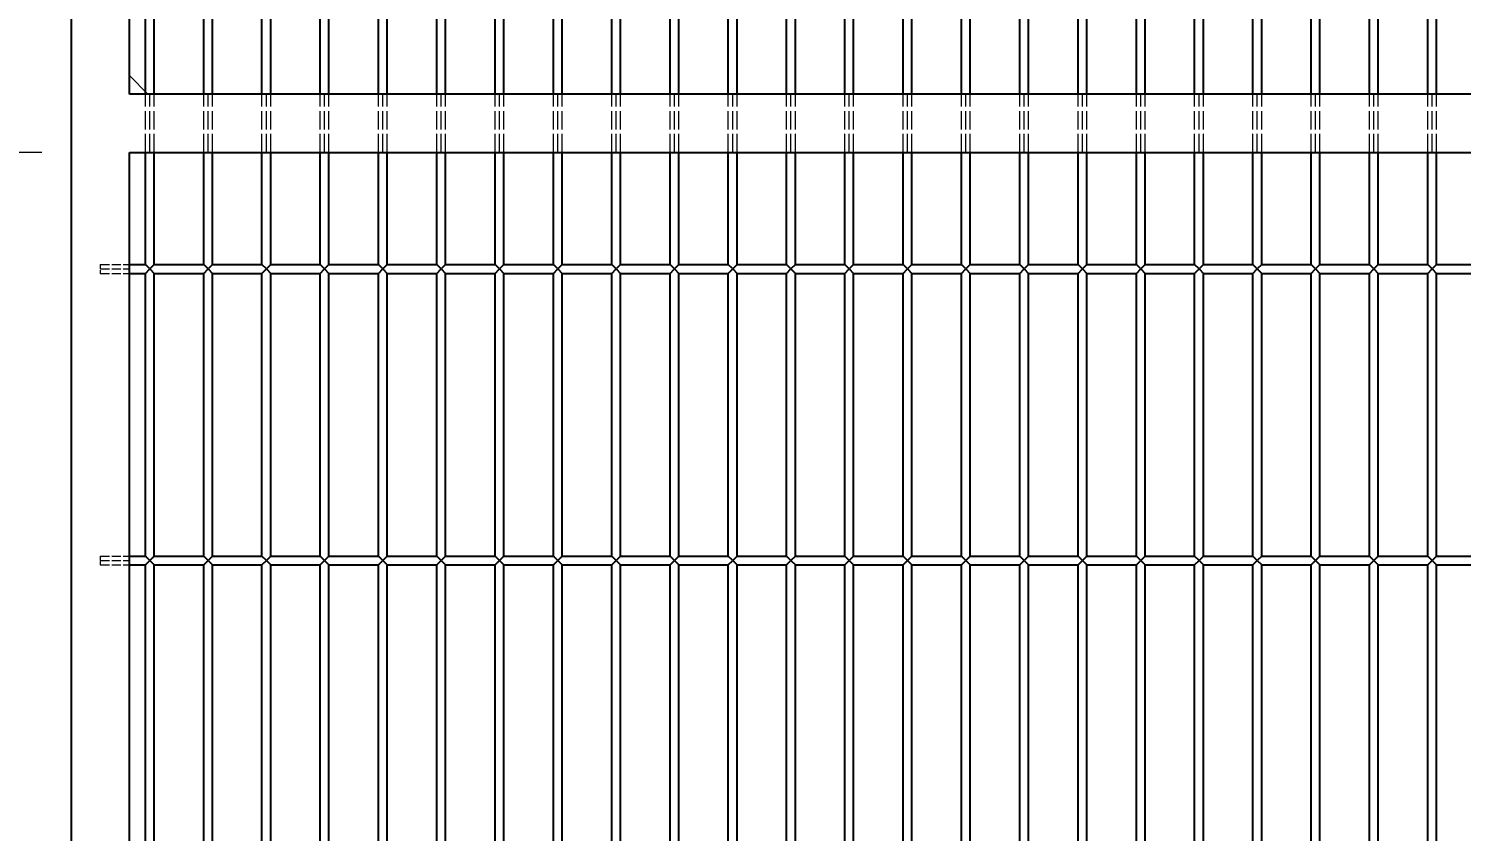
# Model space of a CAD drawing. Header units: millimetres. Extents: x 120 to 9117, y 110 to 4090.
# Drawn here: x 1880.7 to 2372.3, y 2274.1 to 2549.4 of the extents above; entities that cross this region are included whole.
import ezdxf

# ---------------------------------------------------------------- set-up
doc = ezdxf.new("R2010")
doc.units = ezdxf.units.MM
doc.header["$LTSCALE"] = 20
doc.linetypes.add('DASHED', pattern=[0.2067, 0.1654, -0.0413])
doc.layers.add('可见 (ISO)', color=7, linetype='Continuous', lineweight=25)
for name, color, linetype, lineweight, true_color in [('尺寸 (ISO)', 7, 'Continuous', 18, 0x008000), ('符号 (ISO)', 7, 'Continuous', 18, 0x008000), ('隐藏 (ISO)', 5, 'DASHED', 18, 0x0000ff)]:
    doc.layers.add(name, color=color, linetype=linetype, lineweight=lineweight, true_color=true_color)
doc.styles.add('最新国标', font='simfang.ttf')
doc.dimstyles.new('默认 (GB)', dxfattribs={"dimscale": 20, "dimtxt": 2.8, "dimasz": 2.5, "dimexe": 2, "dimexo": 1.5, "dimgap": 0.5, "dimtad": 1, "dimtoh": 1, "dimdsep": 46, "dimtxsty": '最新国标', "dimcen": 0.09, "dimdle": 10, "dimclrd": 256, "dimclre": 256, "dimclrt": 256, "dimaunit": 1, "dimadec": 3, "dimazin": 2, "dimtfac": 0.535714, "dimtdec": 3, "dimtmove": 0, "dimatfit": 3, "dimfxl": 0, "dimtolj": 1, "dimlwd": -1, "dimlwe": -1, "dimarcsym": 0})

# ---------------------------------------------------------------- blocks, each defined once
blk = doc.blocks.new('*D6')
at = {"layer": 'Defpoints', "color": 0, "transparency": 16777216}
for p in [(1895.28, 3037.01), (1555.19, 1997.01), (1895.28, 1997.01)]:
    blk.add_point(p, dxfattribs=at)
at = {"layer": '尺寸 (ISO)', "color": 116, "true_color": 0x00803f, "transparency": 16777216}
for p, q in [((1865.28, 3037.01), (1515.19, 3037.01)), ((1555.19, 2987.01), (1555.19, 2047.01)), ((1865.28, 1997.01), (1515.19, 1997.01))]:
    blk.add_line(p, q, dxfattribs=at)
for points in [[(1546.85, 2987.01), (1563.52, 2987.01), (1555.19, 3037.01)], [(1546.85, 2047.01), (1563.52, 2047.01), (1555.19, 1997.01)]]:
    blk.add_solid(points, dxfattribs=at)
at = {"layer": '尺寸 (ISO)', "transparency": 16777216, "insert": (1516.87, 2517.01), "char_height": 56, "attachment_point": 5, "rotation": 90, "style": '最新国标'}
blk.add_mtext('\\A1;1040', dxfattribs=at)
blk = doc.blocks.new('*D10')
at = {"layer": 'Defpoints', "color": 0, "transparency": 16777216}
for p in [(1715.28, 2507.01), (1915.28, 2507.01), (1895.28, 1997.01)]:
    blk.add_point(p, dxfattribs=at)
at = {"layer": '尺寸 (ISO)', "color": 116, "true_color": 0x00803f, "transparency": 16777216}
for p, q in [((1885.28, 2507.01), (1675.28, 2507.01)), ((1715.28, 2047.01), (1715.28, 2457.01)), ((1865.28, 1997.01), (1675.28, 1997.01))]:
    blk.add_line(p, q, dxfattribs=at)
for points in [[(1706.95, 2457.01), (1723.61, 2457.01), (1715.28, 2507.01)], [(1706.95, 2047.01), (1723.61, 2047.01), (1715.28, 1997.01)]]:
    blk.add_solid(points, dxfattribs=at)
at = {"layer": '尺寸 (ISO)', "transparency": 16777216, "insert": (1676.96, 2252.01), "char_height": 56, "attachment_point": 5, "rotation": 90, "style": '最新国标'}
blk.add_mtext('\\A1;510', dxfattribs=at)
blk = doc.blocks.new('末端处理方式4')
at = {"layer": '符号 (ISO)'}
for p, q in [((96.082, 126.351), (95.764, 126.668)), ((95.764, 126.668), (95.764, 126.351)), ((95.764, 126.351), (96.082, 126.351))]:
    blk.add_line(p, q, dxfattribs=at)
at = {"layer": '符号 (ISO)', "flags": 128}
blk.add_lwpolyline([(95.764, 126.668), (95.764, 126.351), (96.082, 126.351), (95.764, 126.668)], dxfattribs=at)
at = {"layer": '符号 (ISO)'}
blk.add_solid([(95.764, 126.668), (95.764, 126.351), (96.082, 126.351), (95.764, 126.668)], dxfattribs=at)

msp = doc.modelspace()

# ---------------------------------------------------------------- linework, layer by layer
at = {"layer": '可见 (ISO)'}
for p, q in [((1895.28, 3037.011), (1895.28, 1997.011)), ((1915.28, 2527.011), (1915.28, 3017.011)), ((1920.78, 2527.011), (1920.78, 2565.511)), ((1923.78, 2527.011), (1923.78, 2565.511)), ((1940.78, 2527.011), (1940.78, 2565.511)), ((1943.78, 2527.011), (1943.78, 2565.511)), ((1960.78, 2527.011), (1960.78, 2565.511)), ((1963.78, 2527.011), (1963.78, 2565.511)), ((1980.78, 2527.011), (1980.78, 2565.511)), ((1983.78, 2527.011), (1983.78, 2565.511)), ((2000.78, 2527.011), (2000.78, 2565.511)), ((2003.78, 2527.011), (2003.78, 2565.511)), ((2020.78, 2527.011), (2020.78, 2565.511)), ((2023.78, 2527.011), (2023.78, 2565.511)), ((2040.78, 2527.011), (2040.78, 2565.511)), ((2043.78, 2527.011), (2043.78, 2565.511)), ((2060.78, 2527.011), (2060.78, 2565.511)), ((2063.78, 2527.011), (2063.78, 2565.511)), ((2080.78, 2527.011), (2080.78, 2565.511)), ((2083.78, 2527.011), (2083.78, 2565.511)), ((2100.78, 2527.011), (2100.78, 2565.511)), ((2103.78, 2527.011), (2103.78, 2565.511)), ((2120.78, 2527.011), (2120.78, 2565.511)), ((2123.78, 2527.011), (2123.78, 2565.511)), ((2140.78, 2527.011), (2140.78, 2565.511)), ((2143.78, 2527.011), (2143.78, 2565.511)), ((2160.78, 2527.011), (2160.78, 2565.511)), ((2163.78, 2527.011), (2163.78, 2565.511)), ((2180.78, 2527.011), (2180.78, 2565.511)), ((2183.78, 2527.011), (2183.78, 2565.511)), ((2200.78, 2527.011), (2200.78, 2565.511)), ((2203.78, 2527.011), (2203.78, 2565.511)), ((2220.78, 2527.011), (2220.78, 2565.511)), ((2223.78, 2527.011), (2223.78, 2565.511)), ((2240.78, 2527.011), (2240.78, 2565.511)), ((2243.78, 2527.011), (2243.78, 2565.511)), ((2260.78, 2527.011), (2260.78, 2565.511)), ((2263.78, 2527.011), (2263.78, 2565.511)), ((2280.78, 2527.011), (2280.78, 2565.511)), ((2283.78, 2527.011), (2283.78, 2565.511)), ((2300.78, 2527.011), (2300.78, 2565.511)), ((2303.78, 2527.011), (2303.78, 2565.511)), ((2320.78, 2527.011), (2320.78, 2565.511)), ((2323.78, 2527.011), (2323.78, 2565.511)), ((2340.78, 2527.011), (2340.78, 2565.511)), ((2343.78, 2527.011), (2343.78, 2565.511)), ((2360.78, 2527.011), (2360.78, 2565.511)), ((2363.78, 2527.011), (2363.78, 2565.511)), ((2925.28, 2527.011), (1915.28, 2527.011)), ((1915.28, 2017.011), (1915.28, 2507.011)), ((1915.28, 2507.011), (2925.28, 2507.011)), ((1920.78, 2468.511), (1920.78, 2507.011)), ((1923.78, 2468.511), (1923.78, 2507.011)), ((1940.78, 2468.511), (1940.78, 2507.011)), ((1943.78, 2468.511), (1943.78, 2507.011)), ((1960.78, 2468.511), (1960.78, 2507.011)), ((1963.78, 2468.511), (1963.78, 2507.011)), ((1980.78, 2468.511), (1980.78, 2507.011)), ((1983.78, 2468.511), (1983.78, 2507.011)), ((2000.78, 2468.511), (2000.78, 2507.011)), ((2003.78, 2468.511), (2003.78, 2507.011)), ((2020.78, 2468.511), (2020.78, 2507.011)), ((2023.78, 2468.511), (2023.78, 2507.011)), ((2040.78, 2468.511), (2040.78, 2507.011)), ((2043.78, 2468.511), (2043.78, 2507.011)), ((2060.78, 2468.511), (2060.78, 2507.011)), ((2063.78, 2468.511), (2063.78, 2507.011)), ((2080.78, 2468.511), (2080.78, 2507.011)), ((2083.78, 2468.511), (2083.78, 2507.011)), ((2100.78, 2468.511), (2100.78, 2507.011)), ((2103.78, 2468.511), (2103.78, 2507.011)), ((2120.78, 2468.511), (2120.78, 2507.011)), ((2123.78, 2468.511), (2123.78, 2507.011)), ((2140.78, 2468.511), (2140.78, 2507.011)), ((2143.78, 2468.511), (2143.78, 2507.011)), ((2160.78, 2468.511), (2160.78, 2507.011)), ((2163.78, 2468.511), (2163.78, 2507.011)), ((2180.78, 2468.511), (2180.78, 2507.011)), ((2183.78, 2468.511), (2183.78, 2507.011)), ((2200.78, 2468.511), (2200.78, 2507.011)), ((2203.78, 2468.511), (2203.78, 2507.011)), ((2220.78, 2468.511), (2220.78, 2507.011)), ((2223.78, 2468.511), (2223.78, 2507.011)), ((2240.78, 2468.511), (2240.78, 2507.011)), ((2243.78, 2468.511), (2243.78, 2507.011)), ((2260.78, 2468.511), (2260.78, 2507.011)), ((2263.78, 2468.511), (2263.78, 2507.011)), ((2280.78, 2468.511), (2280.78, 2507.011)), ((2283.78, 2468.511), (2283.78, 2507.011)), ((2300.78, 2468.511), (2300.78, 2507.011)), ((2303.78, 2468.511), (2303.78, 2507.011)), ((2320.78, 2468.511), (2320.78, 2507.011)), ((2323.78, 2468.511), (2323.78, 2507.011)), ((2340.78, 2468.511), (2340.78, 2507.011)), ((2343.78, 2468.511), (2343.78, 2507.011)), ((2360.78, 2468.511), (2360.78, 2507.011)), ((2363.78, 2468.511), (2363.78, 2507.011)), ((1915.28, 2468.511), (1920.78, 2468.511)), ((1922.28, 2467.011), (1920.78, 2468.511)), ((1923.78, 2468.511), (1922.28, 2467.011)), ((1923.78, 2468.511), (1940.78, 2468.511)), ((1942.28, 2467.011), (1940.78, 2468.511)), ((1943.78, 2468.511), (1942.28, 2467.011)), ((1943.78, 2468.511), (1960.78, 2468.511)), ((1962.28, 2467.011), (1960.78, 2468.511)), ((1963.78, 2468.511), (1962.28, 2467.011)), ((1963.78, 2468.511), (1980.78, 2468.511)), ((1982.28, 2467.011), (1980.78, 2468.511)), ((1983.78, 2468.511), (1982.28, 2467.011)), ((1983.78, 2468.511), (2000.78, 2468.511)), ((2002.28, 2467.011), (2000.78, 2468.511)), ((2003.78, 2468.511), (2002.28, 2467.011)), ((2003.78, 2468.511), (2020.78, 2468.511)), ((2022.28, 2467.011), (2020.78, 2468.511)), ((2023.78, 2468.511), (2022.28, 2467.011)), ((2023.78, 2468.511), (2040.78, 2468.511)), ((2042.28, 2467.011), (2040.78, 2468.511)), ((2043.78, 2468.511), (2042.28, 2467.011)), ((2043.78, 2468.511), (2060.78, 2468.511)), ((2062.28, 2467.011), (2060.78, 2468.511)), ((2063.78, 2468.511), (2062.28, 2467.011)), ((2063.78, 2468.511), (2080.78, 2468.511)), ((2082.28, 2467.011), (2080.78, 2468.511)), ((2083.78, 2468.511), (2082.28, 2467.011)), ((2083.78, 2468.511), (2100.78, 2468.511)), ((2102.28, 2467.011), (2100.78, 2468.511)), ((2103.78, 2468.511), (2102.28, 2467.011)), ((2103.78, 2468.511), (2120.78, 2468.511)), ((2122.28, 2467.011), (2120.78, 2468.511)), ((2123.78, 2468.511), (2122.28, 2467.011)), ((2123.78, 2468.511), (2140.78, 2468.511)), ((2142.28, 2467.011), (2140.78, 2468.511)), ((2143.78, 2468.511), (2142.28, 2467.011)), ((2143.78, 2468.511), (2160.78, 2468.511)), ((2162.28, 2467.011), (2160.78, 2468.511)), ((2163.78, 2468.511), (2162.28, 2467.011)), ((2163.78, 2468.511), (2180.78, 2468.511)), ((2182.28, 2467.011), (2180.78, 2468.511)), ((2183.78, 2468.511), (2182.28, 2467.011)), ((2183.78, 2468.511), (2200.78, 2468.511)), ((2202.28, 2467.011), (2200.78, 2468.511)), ((2203.78, 2468.511), (2202.28, 2467.011)), ((2203.78, 2468.511), (2220.78, 2468.511)), ((2222.28, 2467.011), (2220.78, 2468.511)), ((2223.78, 2468.511), (2222.28, 2467.011)), ((2223.78, 2468.511), (2240.78, 2468.511)), ((2242.28, 2467.011), (2240.78, 2468.511)), ((2243.78, 2468.511), (2242.28, 2467.011)), ((2243.78, 2468.511), (2260.78, 2468.511)), ((2262.28, 2467.011), (2260.78, 2468.511)), ((2263.78, 2468.511), (2262.28, 2467.011)), ((2263.78, 2468.511), (2280.78, 2468.511)), ((2282.28, 2467.011), (2280.78, 2468.511)), ((2283.78, 2468.511), (2282.28, 2467.011)), ((2283.78, 2468.511), (2300.78, 2468.511)), ((2302.28, 2467.011), (2300.78, 2468.511)), ((2303.78, 2468.511), (2302.28, 2467.011)), ((2303.78, 2468.511), (2320.78, 2468.511)), ((2322.28, 2467.011), (2320.78, 2468.511)), ((2323.78, 2468.511), (2322.28, 2467.011)), ((2323.78, 2468.511), (2340.78, 2468.511)), ((2342.28, 2467.011), (2340.78, 2468.511)), ((2343.78, 2468.511), (2342.28, 2467.011)), ((2343.78, 2468.511), (2360.78, 2468.511)), ((2362.28, 2467.011), (2360.78, 2468.511)), ((2363.78, 2468.511), (2362.28, 2467.011)), ((2363.78, 2468.511), (2380.78, 2468.511)), ((1915.28, 2465.511), (1920.78, 2465.511)), ((1920.78, 2465.511), (1922.28, 2467.011)), ((1920.78, 2368.511), (1920.78, 2465.511)), ((1922.28, 2467.011), (1923.78, 2465.511)), ((1923.78, 2465.511), (1940.78, 2465.511)), ((1923.78, 2368.511), (1923.78, 2465.511)), ((1940.78, 2465.511), (1942.28, 2467.011)), ((1940.78, 2368.511), (1940.78, 2465.511)), ((1942.28, 2467.011), (1943.78, 2465.511)), ((1943.78, 2465.511), (1960.78, 2465.511)), ((1943.78, 2368.511), (1943.78, 2465.511)), ((1960.78, 2465.511), (1962.28, 2467.011)), ((1960.78, 2368.511), (1960.78, 2465.511)), ((1962.28, 2467.011), (1963.78, 2465.511)), ((1963.78, 2465.511), (1980.78, 2465.511)), ((1963.78, 2368.511), (1963.78, 2465.511)), ((1980.78, 2465.511), (1982.28, 2467.011)), ((1980.78, 2368.511), (1980.78, 2465.511)), ((1982.28, 2467.011), (1983.78, 2465.511)), ((1983.78, 2465.511), (2000.78, 2465.511)), ((1983.78, 2368.511), (1983.78, 2465.511)), ((2000.78, 2465.511), (2002.28, 2467.011)), ((2000.78, 2368.511), (2000.78, 2465.511)), ((2002.28, 2467.011), (2003.78, 2465.511)), ((2003.78, 2465.511), (2020.78, 2465.511)), ((2003.78, 2368.511), (2003.78, 2465.511)), ((2020.78, 2465.511), (2022.28, 2467.011)), ((2020.78, 2368.511), (2020.78, 2465.511)), ((2022.28, 2467.011), (2023.78, 2465.511)), ((2023.78, 2465.511), (2040.78, 2465.511)), ((2023.78, 2368.511), (2023.78, 2465.511)), ((2040.78, 2465.511), (2042.28, 2467.011)), ((2040.78, 2368.511), (2040.78, 2465.511)), ((2042.28, 2467.011), (2043.78, 2465.511)), ((2043.78, 2465.511), (2060.78, 2465.511)), ((2043.78, 2368.511), (2043.78, 2465.511)), ((2060.78, 2465.511), (2062.28, 2467.011)), ((2060.78, 2368.511), (2060.78, 2465.511)), ((2062.28, 2467.011), (2063.78, 2465.511)), ((2063.78, 2465.511), (2080.78, 2465.511)), ((2063.78, 2368.511), (2063.78, 2465.511)), ((2080.78, 2465.511), (2082.28, 2467.011)), ((2080.78, 2368.511), (2080.78, 2465.511)), ((2082.28, 2467.011), (2083.78, 2465.511)), ((2083.78, 2465.511), (2100.78, 2465.511)), ((2083.78, 2368.511), (2083.78, 2465.511)), ((2100.78, 2465.511), (2102.28, 2467.011)), ((2100.78, 2368.511), (2100.78, 2465.511)), ((2102.28, 2467.011), (2103.78, 2465.511)), ((2103.78, 2465.511), (2120.78, 2465.511)), ((2103.78, 2368.511), (2103.78, 2465.511)), ((2120.78, 2465.511), (2122.28, 2467.011)), ((2120.78, 2368.511), (2120.78, 2465.511)), ((2122.28, 2467.011), (2123.78, 2465.511)), ((2123.78, 2465.511), (2140.78, 2465.511)), ((2123.78, 2368.511), (2123.78, 2465.511)), ((2140.78, 2465.511), (2142.28, 2467.011)), ((2140.78, 2368.511), (2140.78, 2465.511)), ((2142.28, 2467.011), (2143.78, 2465.511)), ((2143.78, 2465.511), (2160.78, 2465.511)), ((2143.78, 2368.511), (2143.78, 2465.511)), ((2160.78, 2465.511), (2162.28, 2467.011)), ((2160.78, 2368.511), (2160.78, 2465.511)), ((2162.28, 2467.011), (2163.78, 2465.511)), ((2163.78, 2465.511), (2180.78, 2465.511)), ((2163.78, 2368.511), (2163.78, 2465.511)), ((2180.78, 2465.511), (2182.28, 2467.011)), ((2180.78, 2368.511), (2180.78, 2465.511)), ((2182.28, 2467.011), (2183.78, 2465.511)), ((2183.78, 2465.511), (2200.78, 2465.511)), ((2183.78, 2368.511), (2183.78, 2465.511)), ((2200.78, 2465.511), (2202.28, 2467.011)), ((2200.78, 2368.511), (2200.78, 2465.511)), ((2202.28, 2467.011), (2203.78, 2465.511)), ((2203.78, 2465.511), (2220.78, 2465.511)), ((2203.78, 2368.511), (2203.78, 2465.511)), ((2220.78, 2465.511), (2222.28, 2467.011)), ((2220.78, 2368.511), (2220.78, 2465.511)), ((2222.28, 2467.011), (2223.78, 2465.511)), ((2223.78, 2465.511), (2240.78, 2465.511)), ((2223.78, 2368.511), (2223.78, 2465.511)), ((2240.78, 2465.511), (2242.28, 2467.011)), ((2240.78, 2368.511), (2240.78, 2465.511)), ((2242.28, 2467.011), (2243.78, 2465.511)), ((2243.78, 2465.511), (2260.78, 2465.511)), ((2243.78, 2368.511), (2243.78, 2465.511)), ((2260.78, 2465.511), (2262.28, 2467.011)), ((2260.78, 2368.511), (2260.78, 2465.511)), ((2262.28, 2467.011), (2263.78, 2465.511)), ((2263.78, 2465.511), (2280.78, 2465.511)), ((2263.78, 2368.511), (2263.78, 2465.511)), ((2280.78, 2465.511), (2282.28, 2467.011)), ((2280.78, 2368.511), (2280.78, 2465.511)), ((2282.28, 2467.011), (2283.78, 2465.511)), ((2283.78, 2465.511), (2300.78, 2465.511)), ((2283.78, 2368.511), (2283.78, 2465.511)), ((2300.78, 2465.511), (2302.28, 2467.011)), ((2300.78, 2368.511), (2300.78, 2465.511)), ((2302.28, 2467.011), (2303.78, 2465.511)), ((2303.78, 2465.511), (2320.78, 2465.511)), ((2303.78, 2368.511), (2303.78, 2465.511)), ((2320.78, 2465.511), (2322.28, 2467.011)), ((2320.78, 2368.511), (2320.78, 2465.511)), ((2322.28, 2467.011), (2323.78, 2465.511)), ((2323.78, 2465.511), (2340.78, 2465.511)), ((2323.78, 2368.511), (2323.78, 2465.511)), ((2340.78, 2465.511), (2342.28, 2467.011)), ((2340.78, 2368.511), (2340.78, 2465.511)), ((2342.28, 2467.011), (2343.78, 2465.511)), ((2343.78, 2465.511), (2360.78, 2465.511)), ((2343.78, 2368.511), (2343.78, 2465.511)), ((2360.78, 2465.511), (2362.28, 2467.011)), ((2360.78, 2368.511), (2360.78, 2465.511)), ((2362.28, 2467.011), (2363.78, 2465.511)), ((2363.78, 2465.511), (2380.78, 2465.511)), ((2363.78, 2368.511), (2363.78, 2465.511)), ((1915.28, 2368.511), (1920.78, 2368.511)), ((1915.28, 2365.511), (1920.78, 2365.511)), ((1922.28, 2367.011), (1920.78, 2368.511)), ((1920.78, 2365.511), (1922.28, 2367.011)), ((1920.78, 2268.511), (1920.78, 2365.511)), ((1923.78, 2368.511), (1922.28, 2367.011)), ((1922.28, 2367.011), (1923.78, 2365.511)), ((1923.78, 2368.511), (1940.78, 2368.511)), ((1923.78, 2365.511), (1940.78, 2365.511)), ((1923.78, 2268.511), (1923.78, 2365.511)), ((1942.28, 2367.011), (1940.78, 2368.511)), ((1940.78, 2365.511), (1942.28, 2367.011)), ((1940.78, 2268.511), (1940.78, 2365.511)), ((1943.78, 2368.511), (1942.28, 2367.011)), ((1942.28, 2367.011), (1943.78, 2365.511)), ((1943.78, 2368.511), (1960.78, 2368.511)), ((1943.78, 2365.511), (1960.78, 2365.511)), ((1943.78, 2268.511), (1943.78, 2365.511)), ((1962.28, 2367.011), (1960.78, 2368.511)), ((1960.78, 2365.511), (1962.28, 2367.011)), ((1960.78, 2268.511), (1960.78, 2365.511)), ((1963.78, 2368.511), (1962.28, 2367.011)), ((1962.28, 2367.011), (1963.78, 2365.511)), ((1963.78, 2368.511), (1980.78, 2368.511)), ((1963.78, 2365.511), (1980.78, 2365.511)), ((1963.78, 2268.511), (1963.78, 2365.511)), ((1982.28, 2367.011), (1980.78, 2368.511)), ((1980.78, 2365.511), (1982.28, 2367.011)), ((1980.78, 2268.511), (1980.78, 2365.511)), ((1983.78, 2368.511), (1982.28, 2367.011)), ((1982.28, 2367.011), (1983.78, 2365.511)), ((1983.78, 2368.511), (2000.78, 2368.511)), ((1983.78, 2365.511), (2000.78, 2365.511)), ((1983.78, 2268.511), (1983.78, 2365.511)), ((2002.28, 2367.011), (2000.78, 2368.511)), ((2000.78, 2365.511), (2002.28, 2367.011)), ((2000.78, 2268.511), (2000.78, 2365.511)), ((2003.78, 2368.511), (2002.28, 2367.011)), ((2002.28, 2367.011), (2003.78, 2365.511)), ((2003.78, 2368.511), (2020.78, 2368.511)), ((2003.78, 2365.511), (2020.78, 2365.511)), ((2003.78, 2268.511), (2003.78, 2365.511)), ((2022.28, 2367.011), (2020.78, 2368.511)), ((2020.78, 2365.511), (2022.28, 2367.011)), ((2020.78, 2268.511), (2020.78, 2365.511)), ((2023.78, 2368.511), (2022.28, 2367.011)), ((2022.28, 2367.011), (2023.78, 2365.511)), ((2023.78, 2368.511), (2040.78, 2368.511)), ((2023.78, 2365.511), (2040.78, 2365.511)), ((2023.78, 2268.511), (2023.78, 2365.511)), ((2042.28, 2367.011), (2040.78, 2368.511)), ((2040.78, 2365.511), (2042.28, 2367.011)), ((2040.78, 2268.511), (2040.78, 2365.511)), ((2043.78, 2368.511), (2042.28, 2367.011)), ((2042.28, 2367.011), (2043.78, 2365.511)), ((2043.78, 2368.511), (2060.78, 2368.511)), ((2043.78, 2365.511), (2060.78, 2365.511)), ((2043.78, 2268.511), (2043.78, 2365.511)), ((2062.28, 2367.011), (2060.78, 2368.511)), ((2060.78, 2365.511), (2062.28, 2367.011)), ((2060.78, 2268.511), (2060.78, 2365.511)), ((2063.78, 2368.511), (2062.28, 2367.011)), ((2062.28, 2367.011), (2063.78, 2365.511)), ((2063.78, 2368.511), (2080.78, 2368.511)), ((2063.78, 2365.511), (2080.78, 2365.511)), ((2063.78, 2268.511), (2063.78, 2365.511)), ((2082.28, 2367.011), (2080.78, 2368.511)), ((2080.78, 2365.511), (2082.28, 2367.011)), ((2080.78, 2268.511), (2080.78, 2365.511)), ((2083.78, 2368.511), (2082.28, 2367.011)), ((2082.28, 2367.011), (2083.78, 2365.511)), ((2083.78, 2368.511), (2100.78, 2368.511)), ((2083.78, 2365.511), (2100.78, 2365.511)), ((2083.78, 2268.511), (2083.78, 2365.511)), ((2102.28, 2367.011), (2100.78, 2368.511)), ((2100.78, 2365.511), (2102.28, 2367.011)), ((2100.78, 2268.511), (2100.78, 2365.511)), ((2103.78, 2368.511), (2102.28, 2367.011)), ((2102.28, 2367.011), (2103.78, 2365.511)), ((2103.78, 2368.511), (2120.78, 2368.511)), ((2103.78, 2365.511), (2120.78, 2365.511)), ((2103.78, 2268.511), (2103.78, 2365.511)), ((2122.28, 2367.011), (2120.78, 2368.511)), ((2120.78, 2365.511), (2122.28, 2367.011)), ((2120.78, 2268.511), (2120.78, 2365.511)), ((2123.78, 2368.511), (2122.28, 2367.011)), ((2122.28, 2367.011), (2123.78, 2365.511)), ((2123.78, 2368.511), (2140.78, 2368.511)), ((2123.78, 2365.511), (2140.78, 2365.511)), ((2123.78, 2268.511), (2123.78, 2365.511)), ((2142.28, 2367.011), (2140.78, 2368.511)), ((2140.78, 2365.511), (2142.28, 2367.011)), ((2140.78, 2268.511), (2140.78, 2365.511)), ((2143.78, 2368.511), (2142.28, 2367.011)), ((2142.28, 2367.011), (2143.78, 2365.511)), ((2143.78, 2368.511), (2160.78, 2368.511)), ((2143.78, 2365.511), (2160.78, 2365.511)), ((2143.78, 2268.511), (2143.78, 2365.511)), ((2162.28, 2367.011), (2160.78, 2368.511)), ((2160.78, 2365.511), (2162.28, 2367.011)), ((2160.78, 2268.511), (2160.78, 2365.511)), ((2163.78, 2368.511), (2162.28, 2367.011)), ((2162.28, 2367.011), (2163.78, 2365.511)), ((2163.78, 2368.511), (2180.78, 2368.511)), ((2163.78, 2365.511), (2180.78, 2365.511)), ((2163.78, 2268.511), (2163.78, 2365.511)), ((2182.28, 2367.011), (2180.78, 2368.511)), ((2180.78, 2365.511), (2182.28, 2367.011)), ((2180.78, 2268.511), (2180.78, 2365.511)), ((2183.78, 2368.511), (2182.28, 2367.011)), ((2182.28, 2367.011), (2183.78, 2365.511)), ((2183.78, 2368.511), (2200.78, 2368.511)), ((2183.78, 2365.511), (2200.78, 2365.511)), ((2183.78, 2268.511), (2183.78, 2365.511)), ((2202.28, 2367.011), (2200.78, 2368.511)), ((2200.78, 2365.511), (2202.28, 2367.011)), ((2200.78, 2268.511), (2200.78, 2365.511)), ((2203.78, 2368.511), (2202.28, 2367.011)), ((2202.28, 2367.011), (2203.78, 2365.511)), ((2203.78, 2368.511), (2220.78, 2368.511)), ((2203.78, 2365.511), (2220.78, 2365.511)), ((2203.78, 2268.511), (2203.78, 2365.511)), ((2222.28, 2367.011), (2220.78, 2368.511)), ((2220.78, 2365.511), (2222.28, 2367.011)), ((2220.78, 2268.511), (2220.78, 2365.511)), ((2223.78, 2368.511), (2222.28, 2367.011)), ((2222.28, 2367.011), (2223.78, 2365.511)), ((2223.78, 2368.511), (2240.78, 2368.511)), ((2223.78, 2365.511), (2240.78, 2365.511)), ((2223.78, 2268.511), (2223.78, 2365.511)), ((2242.28, 2367.011), (2240.78, 2368.511)), ((2240.78, 2365.511), (2242.28, 2367.011)), ((2240.78, 2268.511), (2240.78, 2365.511)), ((2243.78, 2368.511), (2242.28, 2367.011)), ((2242.28, 2367.011), (2243.78, 2365.511)), ((2243.78, 2368.511), (2260.78, 2368.511)), ((2243.78, 2365.511), (2260.78, 2365.511)), ((2243.78, 2268.511), (2243.78, 2365.511)), ((2262.28, 2367.011), (2260.78, 2368.511)), ((2260.78, 2365.511), (2262.28, 2367.011)), ((2260.78, 2268.511), (2260.78, 2365.511)), ((2263.78, 2368.511), (2262.28, 2367.011)), ((2262.28, 2367.011), (2263.78, 2365.511)), ((2263.78, 2368.511), (2280.78, 2368.511)), ((2263.78, 2365.511), (2280.78, 2365.511)), ((2263.78, 2268.511), (2263.78, 2365.511)), ((2282.28, 2367.011), (2280.78, 2368.511)), ((2280.78, 2365.511), (2282.28, 2367.011)), ((2280.78, 2268.511), (2280.78, 2365.511)), ((2283.78, 2368.511), (2282.28, 2367.011)), ((2282.28, 2367.011), (2283.78, 2365.511)), ((2283.78, 2368.511), (2300.78, 2368.511)), ((2283.78, 2365.511), (2300.78, 2365.511)), ((2283.78, 2268.511), (2283.78, 2365.511)), ((2302.28, 2367.011), (2300.78, 2368.511)), ((2300.78, 2365.511), (2302.28, 2367.011)), ((2300.78, 2268.511), (2300.78, 2365.511)), ((2303.78, 2368.511), (2302.28, 2367.011)), ((2302.28, 2367.011), (2303.78, 2365.511)), ((2303.78, 2368.511), (2320.78, 2368.511)), ((2303.78, 2365.511), (2320.78, 2365.511)), ((2303.78, 2268.511), (2303.78, 2365.511)), ((2322.28, 2367.011), (2320.78, 2368.511)), ((2320.78, 2365.511), (2322.28, 2367.011)), ((2320.78, 2268.511), (2320.78, 2365.511)), ((2323.78, 2368.511), (2322.28, 2367.011)), ((2322.28, 2367.011), (2323.78, 2365.511)), ((2323.78, 2368.511), (2340.78, 2368.511)), ((2323.78, 2365.511), (2340.78, 2365.511)), ((2323.78, 2268.511), (2323.78, 2365.511)), ((2342.28, 2367.011), (2340.78, 2368.511)), ((2340.78, 2365.511), (2342.28, 2367.011)), ((2340.78, 2268.511), (2340.78, 2365.511)), ((2343.78, 2368.511), (2342.28, 2367.011)), ((2342.28, 2367.011), (2343.78, 2365.511)), ((2343.78, 2368.511), (2360.78, 2368.511)), ((2343.78, 2365.511), (2360.78, 2365.511)), ((2343.78, 2268.511), (2343.78, 2365.511)), ((2362.28, 2367.011), (2360.78, 2368.511)), ((2360.78, 2365.511), (2362.28, 2367.011)), ((2360.78, 2268.511), (2360.78, 2365.511)), ((2363.78, 2368.511), (2362.28, 2367.011)), ((2362.28, 2367.011), (2363.78, 2365.511)), ((2363.78, 2368.511), (2380.78, 2368.511)), ((2363.78, 2365.511), (2380.78, 2365.511)), ((2363.78, 2268.511), (2363.78, 2365.511))]:
    msp.add_line(p, q, dxfattribs=at)
at = {"layer": '隐藏 (ISO)', "ltscale": 1.904597}
for p, q in [((1920.78, 2507.011), (1920.78, 2527.011)), ((1922.28, 2507.011), (1922.28, 2527.011)), ((1923.78, 2507.011), (1923.78, 2527.011)), ((1940.78, 2507.011), (1940.78, 2527.011)), ((1942.28, 2507.011), (1942.28, 2527.011)), ((1943.78, 2507.011), (1943.78, 2527.011)), ((1960.78, 2507.011), (1960.78, 2527.011)), ((1962.28, 2507.011), (1962.28, 2527.011)), ((1963.78, 2507.011), (1963.78, 2527.011)), ((1980.78, 2507.011), (1980.78, 2527.011)), ((1982.28, 2507.011), (1982.28, 2527.011)), ((1983.78, 2507.011), (1983.78, 2527.011)), ((2000.78, 2507.011), (2000.78, 2527.011)), ((2002.28, 2507.011), (2002.28, 2527.011)), ((2003.78, 2507.011), (2003.78, 2527.011)), ((2020.78, 2507.011), (2020.78, 2527.011)), ((2022.28, 2507.011), (2022.28, 2527.011)), ((2023.78, 2507.011), (2023.78, 2527.011)), ((2040.78, 2507.011), (2040.78, 2527.011)), ((2042.28, 2507.011), (2042.28, 2527.011)), ((2043.78, 2507.011), (2043.78, 2527.011)), ((2060.78, 2507.011), (2060.78, 2527.011)), ((2062.28, 2507.011), (2062.28, 2527.011)), ((2063.78, 2507.011), (2063.78, 2527.011)), ((2080.78, 2507.011), (2080.78, 2527.011)), ((2082.28, 2507.011), (2082.28, 2527.011)), ((2083.78, 2507.011), (2083.78, 2527.011)), ((2100.78, 2507.011), (2100.78, 2527.011)), ((2102.28, 2507.011), (2102.28, 2527.011)), ((2103.78, 2507.011), (2103.78, 2527.011)), ((2120.78, 2507.011), (2120.78, 2527.011)), ((2122.28, 2507.011), (2122.28, 2527.011)), ((2123.78, 2507.011), (2123.78, 2527.011)), ((2140.78, 2507.011), (2140.78, 2527.011)), ((2142.28, 2507.011), (2142.28, 2527.011)), ((2143.78, 2507.011), (2143.78, 2527.011)), ((2160.78, 2507.011), (2160.78, 2527.011)), ((2162.28, 2507.011), (2162.28, 2527.011)), ((2163.78, 2507.011), (2163.78, 2527.011)), ((2180.78, 2507.011), (2180.78, 2527.011)), ((2182.28, 2507.011), (2182.28, 2527.011)), ((2183.78, 2507.011), (2183.78, 2527.011)), ((2200.78, 2507.011), (2200.78, 2527.011)), ((2202.28, 2507.011), (2202.28, 2527.011)), ((2203.78, 2507.011), (2203.78, 2527.011)), ((2220.78, 2507.011), (2220.78, 2527.011)), ((2222.28, 2507.011), (2222.28, 2527.011)), ((2223.78, 2507.011), (2223.78, 2527.011)), ((2240.78, 2507.011), (2240.78, 2527.011)), ((2242.28, 2507.011), (2242.28, 2527.011)), ((2243.78, 2507.011), (2243.78, 2527.011)), ((2260.78, 2507.011), (2260.78, 2527.011)), ((2262.28, 2507.011), (2262.28, 2527.011)), ((2263.78, 2507.011), (2263.78, 2527.011)), ((2280.78, 2507.011), (2280.78, 2527.011)), ((2282.28, 2507.011), (2282.28, 2527.011)), ((2283.78, 2507.011), (2283.78, 2527.011)), ((2300.78, 2507.011), (2300.78, 2527.011)), ((2302.28, 2507.011), (2302.28, 2527.011)), ((2303.78, 2507.011), (2303.78, 2527.011)), ((2320.78, 2507.011), (2320.78, 2527.011)), ((2322.28, 2507.011), (2322.28, 2527.011)), ((2323.78, 2507.011), (2323.78, 2527.011)), ((2340.78, 2507.011), (2340.78, 2527.011)), ((2342.28, 2507.011), (2342.28, 2527.011)), ((2343.78, 2507.011), (2343.78, 2527.011)), ((2360.78, 2507.011), (2360.78, 2527.011)), ((2362.28, 2507.011), (2362.28, 2527.011)), ((2363.78, 2507.011), (2363.78, 2527.011))]:
    msp.add_line(p, q, dxfattribs=at)
at = {"layer": '隐藏 (ISO)', "ltscale": 0.448684}
for p, q in [((1905.28, 2468.511), (1905.28, 2465.511)), ((1905.28, 2368.511), (1905.28, 2365.511))]:
    msp.add_line(p, q, dxfattribs=at)
at = {"layer": '隐藏 (ISO)', "ltscale": 0.952248}
for p, q in [((1905.28, 2468.511), (1915.28, 2468.511)), ((1905.28, 2467.011), (1915.28, 2467.011)), ((1905.28, 2465.511), (1915.28, 2465.511)), ((1905.28, 2368.511), (1915.28, 2368.511)), ((1905.28, 2367.011), (1915.28, 2367.011)), ((1905.28, 2365.511), (1915.28, 2365.511))]:
    msp.add_line(p, q, dxfattribs=at)

# ---------------------------------------------------------------- block references
at = {"layer": '符号 (ISO)', "xscale": 20, "yscale": 20, "zscale": 20}
msp.add_blockref('末端处理方式4', (0, 0), dxfattribs=at)

# ---------------------------------------------------------------- dimensions: what is measured, and where the dimension line sits
at = {"layer": '尺寸 (ISO)', "color": 116, "true_color": 0x00803f}
for base, p1, p2, angle, picture, middle in [((1555.187, 1997.011), (1895.28, 3037.011), (1895.28, 1997.011), 90, '*D6', (1555.187, 2517.011)), ((1715.28, 2507.011), (1895.28, 1997.011), (1915.28, 2507.011), 270, '*D10', (1715.28, 2252.011))]:
    dim = msp.add_linear_dim(base=base, p1=p1, p2=p2, angle=angle, dimstyle='默认 (GB)', override={"dimgap": 0.5, "dimtoh": 0, "dimdec": 2, "dimtol": 0, "dimlim": 0, "dimtp": 0, "dimtm": 0, "dimtdec": 3, "dimtofl": 0, "dimatfit": 1}, dxfattribs=at)
    dim.commit()
    dim.dimension.update_dxf_attribs({"geometry": picture, "text_midpoint": middle, "dimtype": 160})

doc.saveas('drawing.dxf')
